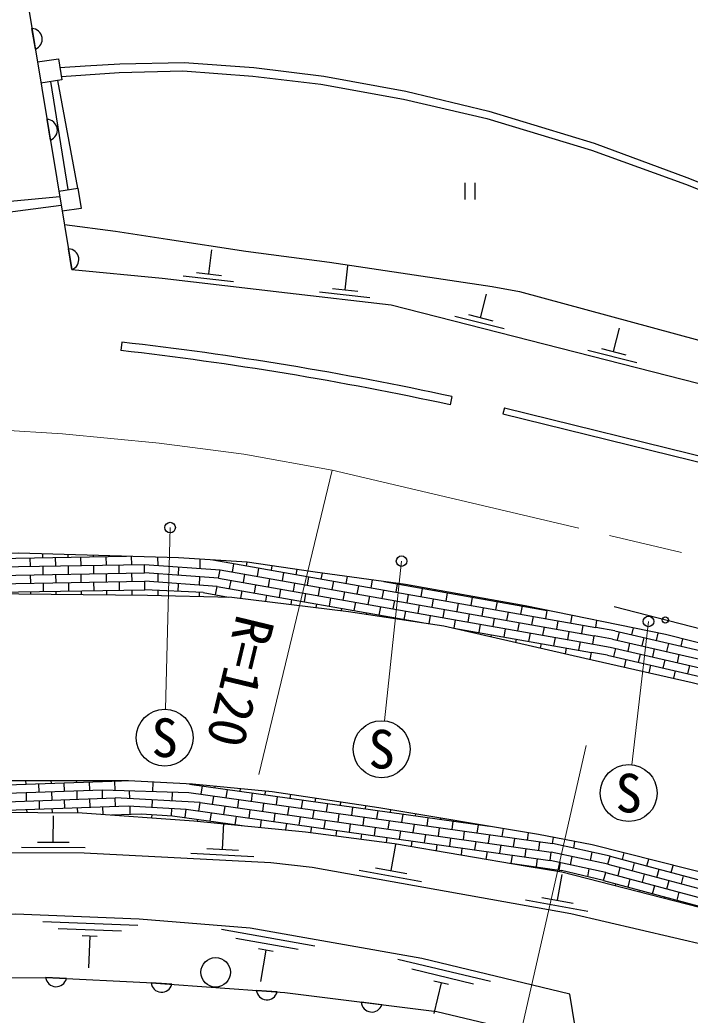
# Model space of a CAD drawing. Units: millimetres, scale not verified. Extents: x 40000 to 680000, y 20000 to 380000.
# Drawn here: x 218886 to 250628, y 273295 to 320442 of the extents above; entities that cross this region are included whole.
import ezdxf
from ezdxf.enums import TextEntityAlignment as Align

# ---------------------------------------------------------------- set-up
doc = ezdxf.new("R2010")
doc.units = ezdxf.units.MM
doc.header["$LTSCALE"] = 1000
doc.linetypes.add('CHAIN', pattern=[18.5, 12, -1.5, 3.5, -1.5])
for name, color, linetype, lineweight in [('M-BGD', 7, 'Continuous', 25), ('M-BGD-EXST', 7, 'Continuous', 25), ('M-BMK', 2, 'CHAIN', 13), ('M-STR-HTXT', 7, 'Continuous', 13)]:
    doc.layers.add(name, color=color, linetype=linetype, lineweight=lineweight)
doc.styles.add('ＭＳ ゴシック', font='')
doc.styles.get('ＭＳ ゴシック').set_extended_font_data('MS Gothic')

msp = doc.modelspace()

# ---------------------------------------------------------------- linework, layer by layer
at = {"layer": 'M-BGD'}
for p, q in [((219188, 321652), (221349, 308617)), ((219618, 319057), (219456, 320035)), ((219718, 318453), (220711, 318605)), ((220711, 318605), (220877, 317605)), ((220877, 317605), (219883, 317453)), ((221178, 312400), (220344, 317524)), ((221623, 312467), (220687, 317576)), ((220332, 314751), (220170, 315728)), ((239962, 312716), (239962, 311934)), ((240428, 312716), (240428, 311934)), ((220732, 312334), (221623, 312467)), ((221623, 312467), (221781, 311510)), ((221781, 311510), (220891, 311376)), ((221349, 308617), (221187, 309594)), ((227840, 308412), (227976, 309554)), ((227244, 308483), (228435, 308341)), ((234293, 307655), (234425, 308798)), ((226621, 308325), (229004, 308042)), ((233075, 307563), (235459, 307290)), ((233697, 307724), (234890, 307587)), ((240708, 306335), (240992, 307449)), ((240127, 306484), (241289, 306187)), ((239488, 306409), (241814, 305815)), ((247006, 304727), (247290, 305841)), ((223706, 305175), (223661, 304777)), ((245786, 304801), (248112, 304207)), ((246424, 304875), (247587, 304578)), ((239349, 302596), (239264, 302205)), ((241835, 302065), (241763, 301774)), ((241763, 301774), (255986, 298271)), ((241835, 302065), (256058, 298562)), ((207016, 294736), (223937, 295031)), ((219382, 294552), (219375, 294952)), ((219975, 294962), (219972, 295142)), ((220582, 294573), (220575, 294973)), ((221175, 294983), (221172, 295109)), ((221781, 294594), (221775, 294994)), ((222374, 295004), (222373, 295075)), ((222981, 294614), (222974, 295014)), ((223574, 295025), (223574, 295041)), ((224181, 294635), (224174, 295025)), ((225408, 294990), (225414, 294601)), ((227412, 294896), (227402, 294458)), ((228017, 294857), (246160, 291658)), ((228433, 294784), (228441, 294829)), ((228954, 294285), (229024, 294679)), ((229615, 294575), (229646, 294751)), ((206784, 294332), (224781, 294646)), ((206791, 293932), (224788, 294246)), ((219989, 294162), (219982, 294562)), ((221189, 294183), (221182, 294583)), ((222388, 294204), (222381, 294604)), ((222995, 293814), (222988, 294214)), ((223588, 294225), (223581, 294625)), ((224195, 293835), (224188, 294235)), ((224788, 294246), (224781, 294646)), ((224781, 294646), (228364, 294390)), ((228294, 293996), (224788, 294246)), ((225414, 294201), (225412, 293802)), ((226394, 294531), (226384, 294132)), ((228294, 293996), (228364, 294390)), ((228364, 294390), (246090, 291264)), ((230136, 294077), (230206, 294471)), ((230797, 294367), (230834, 294578)), ((231318, 293869), (231387, 294263)), ((231978, 294159), (232022, 294404)), ((233160, 293950), (233210, 294234)), ((206798, 293532), (224795, 293846)), ((219396, 293752), (219389, 294152)), ((220003, 293362), (219996, 293762)), ((220596, 293773), (220589, 294173)), ((221203, 293383), (221196, 293783)), ((221795, 293794), (221788, 294194)), ((222402, 293404), (222395, 293804)), ((223602, 293425), (223595, 293825)), ((228225, 293602), (224795, 293846)), ((224802, 293446), (224795, 293846)), ((226374, 293733), (226365, 293370)), ((227392, 294060), (227382, 293662)), ((228294, 293996), (245430, 290974)), ((228816, 293498), (228885, 293892)), ((229476, 293787), (229545, 294181)), ((230658, 293579), (230727, 293973)), ((231839, 293371), (231909, 293765)), ((232500, 293660), (232569, 294054)), ((233682, 293452), (233751, 293846)), ((234342, 293742), (234400, 294071)), ((235524, 293533), (235590, 293907)), ((236116, 293835), (243859, 292470)), ((236184, 293823), (236184, 293826)), ((206805, 293132), (224802, 293446)), ((219405, 293247), (219403, 293352)), ((220605, 293235), (220603, 293373)), ((221805, 293224), (221802, 293394)), ((223006, 293212), (223002, 293415)), ((224206, 293201), (224202, 293435)), ((227564, 293312), (224802, 293446)), ((225419, 293416), (225413, 293182)), ((227374, 293321), (227370, 293135)), ((227564, 293312), (228759, 293101)), ((228155, 293208), (228225, 293602)), ((228225, 293602), (237933, 291890)), ((229345, 293046), (229406, 293393)), ((229997, 293289), (230067, 293683)), ((231179, 293081), (231249, 293475)), ((232361, 292872), (232430, 293266)), ((233021, 293162), (233091, 293556)), ((234203, 292954), (234272, 293348)), ((234863, 293244), (234933, 293638)), ((236045, 293035), (236115, 293429)), ((236705, 293325), (236775, 293719)), ((237366, 293615), (237373, 293654)), ((237887, 293117), (237957, 293511)), ((238548, 293406), (238554, 293443)), ((239069, 292908), (239138, 293302)), ((228746, 293102), (228746, 293104)), ((230538, 292899), (230588, 293185)), ((231730, 292752), (231770, 292977)), ((233543, 292664), (233612, 293058)), ((234724, 292456), (234794, 292850)), ((235385, 292745), (235454, 293139)), ((236566, 292537), (236636, 292931)), ((237227, 292827), (237296, 293221)), ((238409, 292618), (238478, 293012)), ((239590, 292410), (239660, 292804)), ((239729, 293198), (239735, 293232)), ((240251, 292700), (240320, 293094)), ((240911, 292990), (240917, 293022)), ((241432, 292492), (241502, 292885)), ((242093, 292781), (242098, 292811)), ((232923, 292605), (232952, 292768)), ((234115, 292458), (234133, 292560)), ((235304, 292288), (235315, 292351)), ((235906, 292247), (235976, 292641)), ((237088, 292039), (237157, 292433)), ((237748, 292329), (237818, 292723)), ((238930, 292120), (238999, 292514)), ((240772, 292202), (240842, 292596)), ((241954, 291993), (242023, 292387)), ((242614, 292283), (242684, 292677)), ((243275, 292573), (243277, 292589)), ((243796, 292075), (243865, 292469)), ((236491, 292108), (236497, 292143)), ((237678, 291929), (237679, 291935)), ((238271, 291839), (238339, 292225)), ((239451, 291622), (239521, 292016)), ((240112, 291912), (240181, 292306)), ((241294, 291704), (241363, 292098)), ((242475, 291495), (242545, 291889)), ((243136, 291785), (243205, 292179)), ((244317, 291577), (244387, 291971)), ((244978, 291866), (245042, 292228)), ((246160, 291658), (246218, 291987)), ((239441, 291624), (245951, 290476)), ((240037, 291487), (240042, 291518)), ((240633, 291414), (240703, 291808)), ((241815, 291205), (241884, 291599)), ((242997, 290997), (243066, 291391)), ((243657, 291287), (243727, 291681)), ((244839, 291078), (244908, 291472)), ((245499, 291368), (245569, 291762)), ((247067, 291496), (246159, 291656)), ((247067, 291496), (266652, 286974)), ((247193, 291056), (247283, 291446)), ((247868, 291311), (247943, 291634)), ((249037, 291041), (249119, 291394)), ((241208, 291218), (241224, 291310)), ((242379, 290949), (242406, 291101)), ((244179, 290789), (244248, 291183)), ((245360, 290580), (245430, 290974)), ((245430, 290974), (246838, 290727)), ((246021, 290870), (246090, 291264)), ((246952, 291112), (246090, 291264)), ((246952, 291112), (286256, 282038)), ((247688, 290531), (247778, 290921)), ((248363, 290786), (248453, 291176)), ((249532, 290516), (249622, 290906)), ((250207, 290771), (250286, 291115)), ((243550, 290680), (243588, 290893)), ((244721, 290411), (244769, 290684)), ((245893, 290144), (245951, 290476)), ((246723, 290343), (245952, 290479)), ((246838, 290727), (315854, 274794)), ((247014, 290276), (247103, 290666)), ((248857, 290261), (248947, 290651)), ((246723, 290343), (315750, 274407)), ((247515, 289779), (247598, 290141)), ((248183, 290006), (248273, 290396)), ((249352, 289736), (249442, 290126)), ((250027, 289991), (250117, 290381)), ((248685, 289516), (248767, 289871)), ((249856, 289253), (249937, 289601)), ((250521, 289466), (250611, 289856)), ((207892, 283841), (223700, 284393)), ((219178, 284235), (219173, 284393)), ((220378, 284277), (220374, 284393)), ((221577, 284319), (221574, 284393)), ((222191, 283940), (222177, 284340)), ((222776, 284361), (222775, 284393)), ((223391, 283943), (223376, 284382)), ((225181, 284331), (225165, 283890)), ((202558, 283255), (222790, 283961)), ((219206, 283436), (219192, 283836)), ((219792, 283857), (219778, 284256)), ((220406, 283478), (220392, 283878)), ((220991, 283898), (220977, 284298)), ((221605, 283520), (221591, 283919)), ((222790, 283961), (226879, 283839)), ((222804, 283561), (222790, 283961)), ((224060, 283923), (224073, 283545)), ((226095, 283862), (226076, 283434)), ((226879, 283839), (244109, 281417)), ((226923, 284236), (241128, 282240)), ((226934, 284235), (226934, 284236)), ((227473, 283755), (227528, 284151)), ((228123, 284068), (228131, 284129)), ((228661, 283588), (228717, 283984)), ((229311, 283901), (229327, 284017)), ((230499, 283734), (230523, 283905)), ((201217, 282808), (223404, 283582)), ((219820, 283057), (219806, 283457)), ((221019, 283099), (221005, 283499)), ((222219, 283141), (222205, 283541)), ((227417, 283359), (223404, 283582)), ((223418, 283183), (223404, 283582)), ((225152, 283485), (225140, 283139)), ((227361, 282963), (227417, 283359)), ((227417, 283359), (244053, 281017)), ((228011, 283276), (228067, 283672)), ((229200, 283109), (229255, 283505)), ((229849, 283421), (229905, 283817)), ((231038, 283254), (231093, 283650)), ((231688, 283567), (231713, 283745)), ((232226, 283087), (232282, 283483)), ((232876, 283400), (232899, 283567)), ((234064, 283233), (234086, 283390)), ((215887, 282920), (224017, 283204)), ((219225, 282895), (219220, 283036)), ((220426, 282886), (220420, 283078)), ((221627, 282877), (221619, 283120)), ((222831, 282804), (222818, 283162)), ((224017, 283204), (226767, 283046)), ((224085, 283200), (224099, 282806)), ((226061, 283087), (226046, 282738)), ((226712, 282650), (226767, 283046)), ((226767, 283046), (243998, 280625)), ((228550, 282796), (228605, 283192)), ((229738, 282629), (229794, 283025)), ((230388, 282942), (230444, 283338)), ((231576, 282775), (231632, 283171)), ((232765, 282608), (232820, 283004)), ((233414, 282920), (233470, 283316)), ((234603, 282753), (234658, 283149)), ((235253, 283066), (235273, 283213)), ((235791, 282586), (235847, 282982)), ((236441, 282899), (236459, 283025)), ((220469, 281489), (220473, 282739)), ((223226, 282776), (224631, 282825)), ((224631, 282825), (226117, 282734)), ((225128, 282794), (225123, 282639)), ((226117, 282734), (229410, 282271)), ((227293, 282478), (227306, 282567)), ((227900, 282483), (227956, 282879)), ((229088, 282316), (229144, 282712)), ((230282, 282186), (230332, 282545)), ((230926, 282462), (230982, 282858)), ((232115, 282295), (232170, 282691)), ((233303, 282128), (233359, 282524)), ((233953, 282441), (234009, 282837)), ((235141, 282274), (235197, 282670)), ((236330, 282107), (236385, 282503)), ((236979, 282419), (237035, 282815)), ((237629, 282732), (237642, 282826)), ((238168, 282252), (238223, 282648)), ((238817, 282565), (238826, 282627)), ((239356, 282085), (239412, 282481)), ((240006, 282398), (240010, 282428)), ((228485, 281144), (228550, 282392)), ((228489, 282361), (228494, 282400)), ((231477, 282069), (231521, 282378)), ((232671, 281943), (232709, 282211)), ((233861, 281787), (233897, 282044)), ((234491, 281961), (234547, 282357)), ((235680, 281794), (235735, 282190)), ((236868, 281627), (236924, 282023)), ((237518, 281940), (237574, 282336)), ((238706, 281773), (238762, 282169)), ((239894, 281606), (239950, 282002)), ((240544, 281918), (240600, 282314)), ((241733, 281751), (241786, 282130)), ((219719, 281492), (221219, 281487)), ((235051, 281631), (235086, 281877)), ((236241, 281474), (236274, 281710)), ((237426, 281287), (237462, 281543)), ((238056, 281460), (238112, 281856)), ((239245, 281293), (239300, 281689)), ((240433, 281126), (240489, 281522)), ((241083, 281439), (241138, 281835)), ((242271, 281272), (242327, 281668)), ((242921, 281584), (242970, 281930)), ((243459, 281105), (243515, 281501)), ((244109, 281417), (244151, 281714)), ((245158, 281517), (245099, 281203)), ((218969, 281244), (221969, 281235)), ((227736, 281183), (229234, 281105)), ((236474, 280141), (236694, 281372)), ((238609, 281084), (238650, 281376)), ((239793, 280882), (239839, 281209)), ((240976, 280680), (241027, 281042)), ((241621, 280959), (241677, 281355)), ((242810, 280792), (242865, 281188)), ((243998, 280625), (244053, 281017)), ((246738, 280440), (244053, 281017)), ((246841, 280827), (244109, 281417)), ((245970, 281015), (245899, 280621)), ((226974, 280972), (229970, 280816)), ((242160, 280479), (242215, 280875)), ((243348, 280312), (243404, 280708)), ((246634, 280054), (243998, 280625)), ((245025, 280808), (244951, 280418)), ((246738, 280440), (246841, 280827)), ((246841, 280827), (324356, 260057)), ((247421, 280672), (247503, 280977)), ((248580, 280361), (248666, 280683)), ((234953, 280159), (237906, 279631)), ((235735, 280273), (237212, 280009)), ((242099, 280488), (244536, 280145)), ((244468, 280523), (244418, 280162)), ((246531, 279668), (244536, 280145)), ((245830, 280228), (245763, 279851)), ((246738, 280440), (298032, 266696)), ((247214, 279899), (247317, 280285)), ((247897, 280130), (248000, 280516)), ((249056, 279819), (249159, 280206)), ((249739, 280050), (249830, 280389)), ((244349, 278733), (244569, 279963)), ((246531, 279668), (246634, 280054)), ((246531, 279668), (254825, 277445)), ((246634, 280054), (276161, 272142)), ((247690, 279357), (247793, 279743)), ((248373, 279588), (248476, 279974)), ((249532, 279277), (249635, 279664)), ((250215, 279509), (250319, 279895)), ((247088, 279430), (247110, 279512)), ((248251, 279132), (248269, 279202)), ((248849, 279046), (248952, 279433)), ((250008, 278736), (250111, 279122)), ((242828, 278751), (245781, 278223)), ((243610, 278865), (245087, 278601)), ((249413, 278834), (249428, 278891)), ((250575, 278535), (250587, 278580)), ((224464, 277544), (219967, 277718)), ((223703, 277273), (220705, 277389)), ((232857, 276564), (228426, 277351)), ((222542, 277018), (221842, 277045)), ((222192, 277031), (222134, 275533)), ((232066, 276400), (229112, 276924)), ((230881, 276306), (230192, 276428)), ((230536, 276367), (230274, 274890)), ((241167, 274882), (236791, 275932)), ((240367, 274765), (237450, 275465)), ((221092, 275023), (220102, 275071)), ((239179, 274742), (238498, 274905)), ((226084, 274753), (225096, 274824)), ((231071, 274391), (230083, 274463)), ((238839, 274824), (238489, 273365)), ((236034, 273786), (235051, 273910))]:
    msp.add_line(p, q, dxfattribs=at)
for points in [[(220994, 310756), (223409, 310437), (225880, 310056), (229588, 309492), (233547, 308958), (241253, 307810), (242550, 307581), (260464, 302716), (264640, 305243), (282358, 319389)], [(220782, 318180), (221982, 318269), (223616, 318363), (226661, 318431), (229968, 318188), (233273, 317773), (237158, 317068), (241097, 316123), (246078, 314605), (250474, 312975), (256197, 310690), (260697, 308614), (263926, 307004), (264883, 306420)], [(220852, 317754), (221996, 317844), (223593, 317957), (226600, 318028), (229920, 317783), (233146, 317395), (237057, 316683), (241006, 315766), (245953, 314265), (250412, 312657), (256071, 310396), (260559, 308326), (263771, 306723), (264629, 306200)], [(85498, 293238), (87191, 291550), (87914, 290927), (89160, 290436), (92619, 289640), (96114, 289078), (100292, 288697), (104610, 288597), (109783, 288616), (112492, 288636), (112522, 289825), (116539, 290171), (120928, 290638), (126068, 291207), (131271, 291825), (131750, 291050), (154273, 295219), (156386, 297186), (175208, 302265), (176895, 305294), (188947, 308429), (213745, 310910), (216916, 311710), (220774, 312082)], [(141708, 292392), (149425, 293917), (154564, 294890), (156561, 296842), (167761, 299841), (175471, 302001), (177122, 304947), (188880, 307999), (190178, 308133), (213855, 310534), (216190, 311095), (217567, 311232), (220120, 311563), (220844, 311660)], [(221349, 308617), (225627, 308212), (231553, 307507), (236471, 306942), (259771, 300992), (264418, 305108)], [(316660, 275156), (311557, 276116), (306462, 276995), (279494, 283725), (249457, 291324), (242823, 292682), (237156, 293692), (232871, 294281), (229649, 294751), (226404, 294962), (218823, 295175), (210090, 294939), (204047, 294540), (198206, 293858), (191433, 292635), (184592, 291373)], [(184045, 288983), (184670, 289033), (187931, 289748), (194247, 290955), (199408, 291757), (203838, 292390), (207125, 292779), (211976, 293121), (217308, 293267), (224927, 293194), (228929, 293097), (234455, 292416), (238959, 291735), (245639, 290201), (250726, 289057), (291911, 278749), (305022, 275549), (317498, 273267), (317420, 272712), (321687, 271566), (328542, 270978), (336052, 269073)], [(316735, 275739), (306801, 277553), (303327, 278315), (267316, 287414), (247033, 292637)], [(326089, 259657), (318628, 263015), (245985, 281360), (243441, 281851), (235883, 283122), (230835, 283876), (227068, 284229), (224030, 284393), (216558, 284393), (212178, 284182), (206545, 283734), (201459, 283123), (195635, 282228), (191586, 281310), (186702, 280129)], [(187093, 278825), (190572, 279658), (194264, 280491), (197860, 281110), (201909, 281729), (206777, 282327), (211016, 282708), (215518, 282922), (221840, 282875), (227128, 282495), (232410, 281977), (236625, 281424), (242913, 280349), (244547, 280082), (255259, 277334), (289680, 268784), (313241, 262893), (318711, 261361), (326089, 259657)], [(188425, 276465), (193907, 278088), (199210, 279245), (203421, 279999), (208496, 280550), (215780, 281003), (221927, 280985), (230777, 280524), (232734, 280302), (244984, 278111), (254737, 275838), (267921, 272365), (314095, 260733)], [(245333, 271874), (244937, 274286), (237923, 275969), (229787, 277414), (224541, 277841), (218673, 278069), (212866, 277932), (207660, 277521), (201376, 276539), (197997, 275763), (191623, 273510), (186260, 272043), (184999, 271723), (184083, 270729), (184075, 266781)], [(206615, 274380), (207557, 274525), (211973, 274928), (214538, 275079), (220448, 275055), (224888, 274839), (231426, 274366), (238625, 273461), (245333, 271874)]]:
    msp.add_lwpolyline(points, dxfattribs=at)
for centre, radius in [((249454, 292013), 150), ((228156, 275323), 700)]:
    msp.add_circle(centre, radius, dxfattribs=at)
for centre, radius, start, end in [((219440, 319530), 505, 290.5825, 88.2407), ((220154, 315223), 505, 290.5825, 88.2407), ((221171, 309089), 505, 290.5825, 88.2407), ((205823, 147947), 158242, 77.76827, 83.51106), ((205823, 147947), 157842, 77.76827, 83.51106), ((220602, 275145), 505, 188.3932, 346.0514), ((225597, 274886), 505, 187.0272, 344.6854), ((230584, 274525), 505, 187.0272, 344.6854), ((235555, 273945), 505, 184.0074, 341.6656)]:
    msp.add_arc(centre, radius, start, end, dxfattribs=at)
at = {"layer": 'M-BGD-EXST'}
for centre, radius in [((226000, 296390), 250), ((236961, 294802), 250), ((248658, 291946), 250), ((225743, 286435), 1350), ((236017, 285893), 1350), ((247720, 283813), 1350)]:
    msp.add_circle(centre, radius, dxfattribs=at)
at = {"layer": 'M-BMK'}
msp.add_lwpolyline([(143321, 287723), (152209, 289918), (157634, 291261), (162518, 292423), (169671, 294506), (177799, 296271), (185530, 298243), (191000, 299323), (197170, 300196), (202293, 300778), (207649, 301069), (212119, 301159), (216964, 301069), (220907, 300825), (225485, 300387), (229493, 299873), (233673, 299116), (267348, 291172), (318869, 279090), (322381, 278195), (325202, 277560), (329035, 276765), (333466, 276096)], dxfattribs=at)
at = {"layer": 'M-STR-HTXT'}
for p, q in [((233673, 299116), (230200, 284693)), ((226000, 296390), (225777, 287785)), ((236961, 294802), (236159, 287235)), ((248658, 291946), (247875, 285154)), ((245707, 286069), (239936, 260710))]:
    msp.add_line(p, q, dxfattribs=at)

# ---------------------------------------------------------------- texts
at = {"layer": 'M-BGD-EXST', "style": 'ＭＳ ゴシック'}
for p in [(225743, 286435), (236017, 285893), (247720, 283813)]:
    msp.add_text('S', height=1833, dxfattribs=at).set_placement(p, align=Align.MIDDLE_CENTER)
at = {"layer": 'M-STR-HTXT', "style": 'ＭＳ ゴシック'}
msp.add_text('R=120', height=1833, rotation=256.462, dxfattribs=at).set_placement((227909, 289442), align=Align.BOTTOM_CENTER)

doc.saveas('drawing.dxf')
